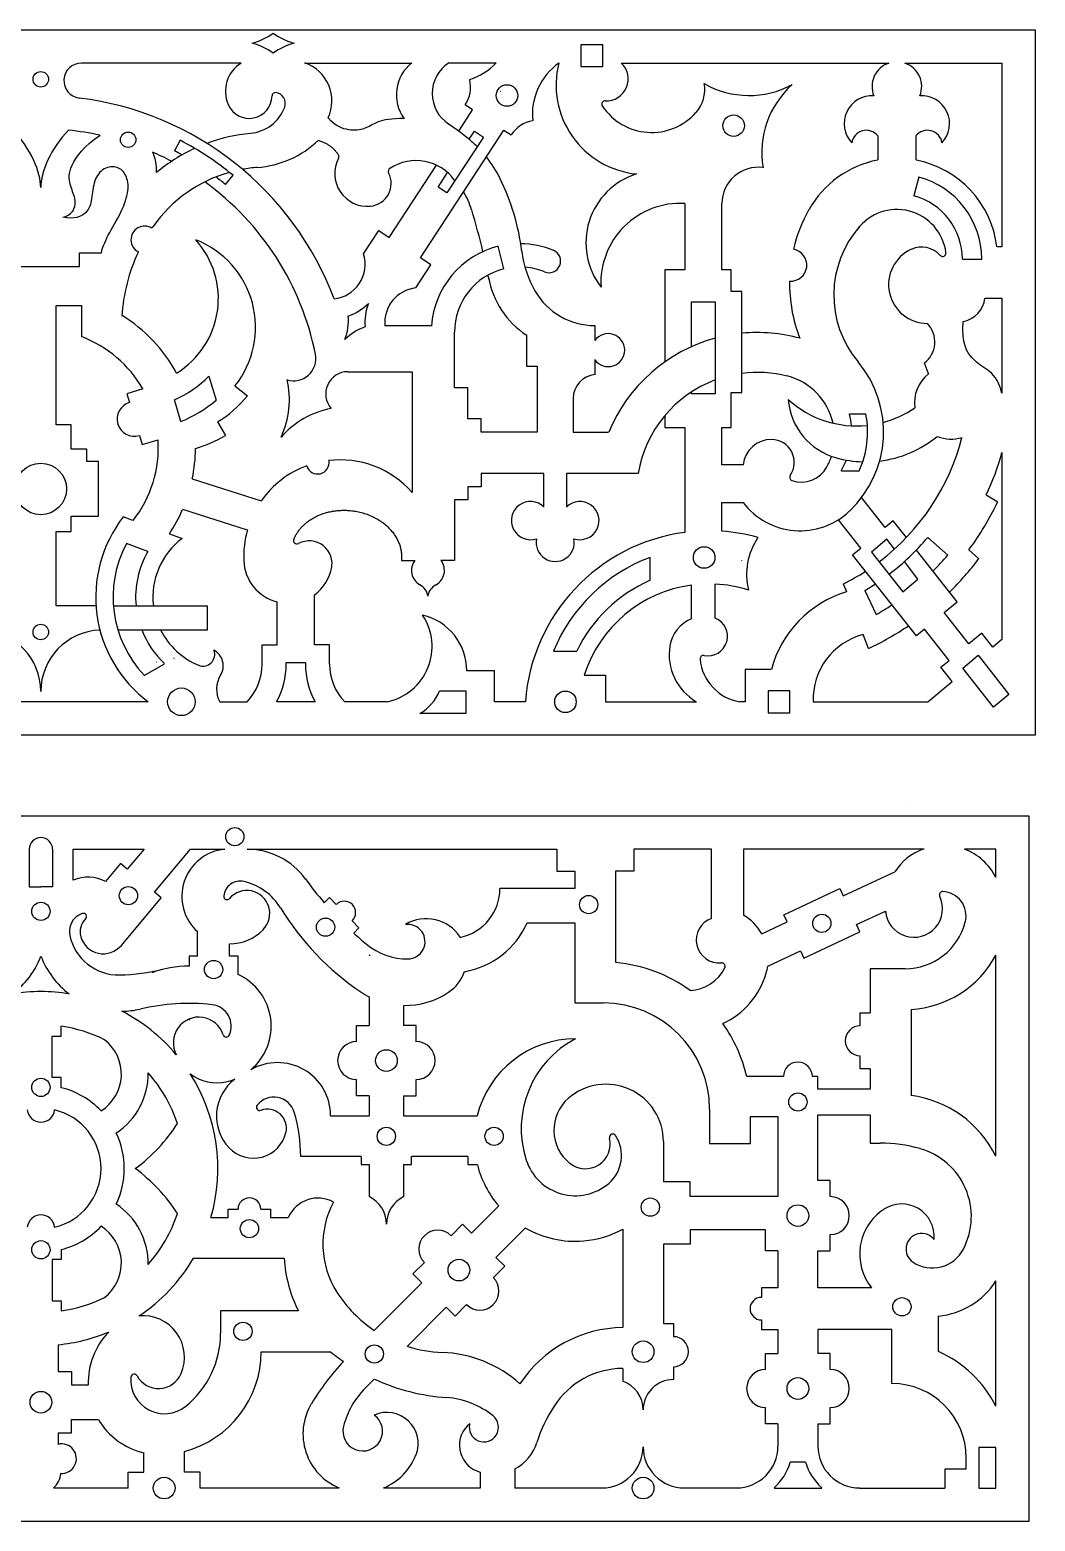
# Model space of a CAD drawing. Header units: millimetres. Extents: x 0 to 149, y -14 to 230.
# Drawn here: x 73.6 to 149.3, y 117.9 to 230.2 of the extents above; entities that cross this region are included whole.
import ezdxf

# ---------------------------------------------------------------- set-up
doc = ezdxf.new("R2010")
doc.units = ezdxf.units.MM
doc.header["$MEASUREMENT"] = 0
doc.layers.add('Layer 03', color=5, linetype='Continuous')

msp = doc.modelspace()

# ---------------------------------------------------------------- linework, layer by layer
at = {"layer": 'Layer 03'}
for p, q in [((-0.45, 230.17), (149.27, 230.17)), ((149.27, 230.17), (149.27, 177.1)), ((89.5, 227.67), (77.47, 227.67)), ((94.3, 227.67), (102.35, 227.67)), ((108.69, 227.67), (105.11, 227.67)), ((118.12, 227.67), (138.25, 227.67)), ((106.92, 224.15), (106.37, 224.52)), ((109.01, 225.52), (109.04, 225.57)), ((105.88, 222.55), (106.92, 224.15)), ((102.99, 213.01), (109.27, 222.62)), ((106.67, 221.94), (107.06, 222.54)), ((107.06, 222.54), (107.73, 222.1)), ((109.27, 222.62), (109.83, 222.26)), ((84.9, 221.87), (84.48, 221.07)), ((107.73, 222.1), (104.99, 217.9)), ((137.42, 222.2), (137.42, 220.38)), ((140.31, 220.38), (140.31, 222.2)), ((88.31, 218.54), (88.89, 219.23)), ((100.64, 214.54), (104.2, 219.98)), ((104.32, 218.33), (105.03, 219.43)), ((140.52, 219.1), (140.14, 217.68)), ((104.99, 217.9), (104.32, 218.33)), ((122.89, 217.11), (122.89, 212.11)), ((125.69, 212.11), (125.69, 217.11)), ((98.71, 213.32), (99.85, 215.06)), ((99.85, 215.06), (100.64, 214.54)), ((109.27, 212.19), (108.85, 213.89)), ((146.77, 213.84), (146.4, 213.84)), ((102.64, 210.75), (103.78, 212.49)), ((103.78, 212.49), (102.99, 213.01)), ((143.79, 212.92), (145.26, 212.92)), ((122.89, 212.11), (121.39, 212.11)), ((121.39, 212.11), (121.39, 205.19)), ((126.39, 212.11), (125.69, 212.11)), ((126.39, 210.49), (126.39, 212.11)), ((127.19, 210.49), (126.39, 210.49)), ((127.19, 202.88), (127.19, 210.49)), ((145.5, 209.98), (146.77, 209.98)), ((146.77, 209.98), (146.77, 202.84)), ((100.7, 209.51), (100.78, 209.63)), ((123.39, 206.33), (123.39, 209.69)), ((123.39, 209.69), (125.19, 209.69)), ((125.19, 209.69), (125.19, 202.79)), ((103.82, 207.89), (100.32, 207.89)), ((116.12, 207.92), (116.12, 206.79)), ((105.56, 203.23), (105.56, 207.43)), ((110.99, 207.19), (110.99, 204.85)), ((97.53, 204.43), (102.36, 204.43)), ((102.36, 204.43), (102.36, 195.36)), ((110.99, 204.85), (111.79, 204.85)), ((111.79, 204.85), (111.79, 199.89)), ((116.12, 205.35), (116.12, 204.22)), ((140.92, 205.1), (141.23, 204.27)), ((82.09, 203.15), (80.88, 202.79)), ((87.07, 204.1), (87.61, 202.29)), ((89.03, 203.38), (89.97, 202.63)), ((106.56, 203.23), (105.56, 203.23)), ((106.56, 200.89), (106.56, 203.23)), ((80.88, 202.79), (81.09, 202.12)), ((84.96, 200.69), (84.47, 202.33)), ((114.49, 202.43), (114.49, 199.89)), ((123.39, 202.79), (123.39, 202.92)), ((125.19, 202.79), (123.39, 202.79)), ((126.39, 200.24), (126.39, 202.88)), ((126.39, 202.88), (127.19, 202.88)), ((121.39, 201.15), (121.39, 200.24)), ((136.53, 201.25), (135.3, 201.25)), ((87.71, 200.67), (88.32, 199.64)), ((107.56, 200.89), (106.56, 200.89)), ((107.56, 199.89), (107.56, 200.89)), ((111.79, 199.89), (107.56, 199.89)), ((114.49, 199.89), (117.16, 199.89)), ((121.39, 200.24), (122.89, 200.24)), ((122.89, 200.24), (122.89, 192.34)), ((125.69, 197.43), (125.69, 200.24)), ((125.69, 200.24), (126.39, 200.24)), ((81.84, 199.63), (82.04, 198.96)), ((82.04, 198.96), (83.24, 199.32)), ((146.77, 198.36), (146.77, 184.29)), ((112.29, 196.79), (107.56, 196.79)), ((107.56, 196.79), (107.56, 195.79)), ((112.29, 194.26), (112.29, 196.79)), ((119.38, 196.79), (113.99, 196.79)), ((113.99, 196.79), (113.99, 194.26)), ((127.29, 197.43), (125.69, 197.43)), ((134.66, 196.98), (136.02, 196.98)), ((85.82, 196.37), (91, 194.72)), ((107.56, 195.79), (106.56, 195.79)), ((106.56, 195.79), (106.56, 194.79)), ((106.56, 194.79), (105.56, 194.79)), ((105.56, 194.79), (105.56, 190.23)), ((125.69, 192.43), (125.69, 194.61)), ((125.69, 194.61), (127.28, 194.61)), ((135.91, 194.61), (135.91, 194.61)), ((137.98, 192.71), (136.2, 194.97)), ((146.45, 194.62), (145.59, 195.16)), ((81.35, 193.24), (80.62, 193.51)), ((85.09, 194.09), (89.96, 192.54)), ((136.14, 191.17), (134.46, 193.3)), ((138.59, 193.22), (137.98, 192.71)), ((139.58, 191.97), (138.59, 193.22)), ((75.58, 186.82), (75.58, 192.42)), ((84.09, 192.25), (85.05, 191.9)), ((141.19, 191.96), (142.7, 190.64)), ((82.48, 190.92), (80.86, 191.51)), ((135.53, 190.65), (136.14, 191.17)), ((138.1, 191.83), (136.95, 190.86)), ((136.95, 190.86), (139.3, 187.88)), ((138.68, 191.09), (138.1, 191.83)), ((143.39, 187.13), (140.33, 191.02)), ((145.04, 190.37), (144.29, 191.04)), ((83.77, 190.45), (83.73, 190.46)), ((101.56, 190.23), (102.57, 190.23)), ((105.56, 190.23), (104.54, 190.23)), ((120.29, 188.74), (120.29, 190.46)), ((127.19, 190.2), (127.19, 190.23)), ((140.33, 184.56), (135.53, 190.65)), ((140.45, 188.84), (139.43, 190.15)), ((139.3, 187.88), (140.45, 188.84)), ((95.02, 183.9), (95.02, 187.66)), ((123.39, 185.84), (123.39, 188.37)), ((125.19, 185.9), (125.19, 188.45)), ((134.83, 188.47), (135.06, 187.89)), ((136.44, 187.97), (137.31, 186.17)), ((78.57, 186.82), (75.58, 186.82)), ((92.21, 187.37), (92.21, 187.38)), ((92.21, 183.9), (92.21, 187.12)), ((142.43, 186.33), (143.39, 187.13)), ((144.29, 183.97), (142.43, 186.33)), ((136.73, 183.61), (136.32, 184.66)), ((140.94, 185.07), (140.33, 184.56)), ((142.8, 182.72), (140.94, 185.07)), ((145.25, 184.77), (144.29, 183.97)), ((146.08, 183.71), (145.25, 184.77)), ((146.77, 184.29), (146.08, 183.71)), ((91.08, 182.43), (91.08, 183.9)), ((91.08, 183.9), (92.21, 183.9)), ((96.14, 183.9), (95.02, 183.9)), ((96.14, 182.43), (96.14, 183.9)), ((113.01, 183.42), (114.76, 183.42)), ((143.82, 182.14), (144.97, 183.1)), ((144.97, 183.1), (147.29, 180.16)), ((82.2, 181.59), (83.73, 182.47)), ((84.43, 182.88), (84.47, 182.9)), ((92.89, 182.43), (92.89, 182.57)), ((92.89, 182.57), (94.34, 182.57)), ((94.34, 182.57), (94.34, 182.43)), ((142.18, 182.2), (142.8, 182.72)), ((143.02, 181.14), (142.18, 182.2)), ((146.14, 179.19), (143.82, 182.14)), ((141.19, 179.6), (143.02, 181.14)), ((74.41, 179.6), (66.33, 179.6)), ((82.49, 179.6), (74.41, 179.6)), ((87.88, 179.6), (89.94, 179.6)), ((95.06, 179.6), (92.17, 179.6)), ((100.5, 179.6), (97.29, 179.6)), ((110.9, 179.6), (108.56, 179.6)), ((116.93, 179.6), (123.77, 179.6)), ((127.45, 179.6), (127.03, 179.6)), ((132.57, 179.6), (141.19, 179.6)), ((147.29, 180.16), (146.14, 179.19)), ((149.27, 177.1), (-0.45, 177.1)), ((76.85, 168.5), (82.19, 168.5)), ((76.85, 166.17), (76.85, 168.5)), ((82.19, 168.5), (80.92, 167)), ((82.98, 165.27), (85.69, 168.5)), ((85.69, 168.5), (88.27, 168.5)), ((89.96, 168.5), (113.27, 168.5)), ((124.91, 168.5), (119.05, 168.5)), ((124.91, 163.29), (124.91, 168.5)), ((140.91, 168.5), (127.31, 168.5)), ((127.31, 168.5), (127.31, 163.55)), ((80.42, 167.42), (79.29, 166.07)), ((80.92, 167), (80.42, 167.42)), ((139.93, 168.05), (139.93, 168.05)), ((114.62, 166.85), (114.62, 165.56)), ((117.69, 166.85), (117.69, 159.98)), ((134.82, 165), (138.7, 166.81)), ((83.48, 164.85), (82.98, 165.27)), ((114.62, 165.56), (108.97, 165.56)), ((130.34, 163.57), (134.56, 165.55)), ((134.56, 165.55), (134.82, 165)), ((80.48, 161.27), (83.48, 164.85)), ((95.75, 164.48), (96.15, 164.88)), ((96.15, 164.88), (96.66, 164.35)), ((97.85, 163.12), (98.36, 162.6)), ((111.02, 162.96), (114.62, 162.96)), ((114.62, 162.96), (114.62, 156.94)), ((128.69, 162.14), (130.59, 163.03)), ((130.59, 163.03), (130.34, 163.57)), ((135.83, 162.83), (138.01, 163.84)), ((136.08, 162.28), (135.83, 162.83)), ((86.22, 160.45), (86.22, 162.28)), ((98.36, 162.6), (97.97, 162.2)), ((131.86, 160.31), (136.08, 162.28)), ((88.62, 160.45), (88.62, 161.38)), ((99.2, 160.48), (99.13, 160.56)), ((129.14, 159.71), (131.6, 160.86)), ((131.6, 160.86), (131.86, 160.31)), ((146.31, 145.4), (146.31, 160.53)), ((86.22, 160.45), (85.58, 160.45)), ((85.58, 160.45), (85.58, 159.7)), ((139.48, 159.51), (136.86, 159.51)), ((136.86, 159.51), (136.86, 156.2)), ((99.13, 157.4), (99.13, 155.24)), ((101.73, 156.75), (101.73, 155.24)), ((114.62, 156.94), (116.76, 156.94)), ((136.11, 155.23), (136.11, 156.2)), ((136.11, 156.2), (136.86, 156.2)), ((139.93, 156.45), (139.93, 149.97)), ((75.95, 154.43), (75.95, 155.18)), ((98.19, 154.02), (98.19, 155.24)), ((98.19, 155.24), (99.13, 155.24)), ((102.67, 155.24), (101.73, 155.24)), ((102.67, 154.02), (102.67, 155.24)), ((75.27, 151.32), (75.27, 154.43)), ((75.27, 154.43), (75.95, 154.43)), ((136.11, 151.99), (136.11, 152.96)), ((136.86, 151.99), (136.11, 151.99)), ((136.86, 151.99), (136.86, 150.45)), ((75.95, 151.32), (75.27, 151.32)), ((75.95, 150.56), (75.95, 151.32)), ((98.19, 149.95), (98.19, 151.17)), ((102.67, 149.95), (102.67, 151.17)), ((130.33, 151.39), (127.56, 151.39)), ((132.91, 151.39), (132.5, 151.39)), ((132.91, 151.39), (132.5, 151.39)), ((132.91, 150.45), (132.91, 151.39)), ((136.86, 150.45), (132.91, 150.45)), ((99.13, 149.95), (98.19, 149.95)), ((99.13, 149.95), (99.13, 148.44)), ((101.73, 149.95), (101.73, 148.44)), ((101.73, 149.95), (102.67, 149.95)), ((96.22, 148.44), (99.13, 148.44)), ((101.73, 148.44), (107.27, 148.44)), ((124.76, 148.94), (124.76, 146.37)), ((127.83, 146.37), (127.83, 148.39)), ((127.83, 148.39), (129.91, 148.39)), ((129.91, 148.39), (129.91, 142.37)), ((129.91, 148.39), (129.91, 142.37)), ((132.91, 143.58), (132.91, 148.51)), ((132.91, 148.51), (136.86, 148.51)), ((136.86, 148.51), (136.86, 146.39)), ((121.29, 146.5), (121.29, 143.48)), ((124.76, 146.37), (127.83, 146.37)), ((136.86, 146.39), (137.6, 146.39)), ((98.53, 145.37), (93.98, 145.37)), ((98.53, 145.37), (98.53, 144.77)), ((106.56, 145.37), (102.33, 145.37)), ((102.33, 144.77), (102.33, 145.37)), ((106.56, 145.37), (106.56, 144.77)), ((98.53, 144.77), (99.13, 144.77)), ((99.13, 144.77), (99.13, 142.36)), ((101.73, 144.77), (101.73, 142.36)), ((101.73, 144.77), (102.33, 144.77)), ((106.56, 144.77), (107.28, 144.77)), ((123.29, 143.48), (121.29, 143.48)), ((123.29, 142.37), (123.29, 143.48)), ((133.85, 143.58), (132.91, 143.58)), ((133.85, 142.36), (133.85, 143.58)), ((108.89, 141.67), (106.84, 139.62)), ((129.91, 142.37), (123.29, 142.37)), ((87.22, 140.8), (88.53, 140.8)), ((88.53, 140.8), (88.53, 141.41)), ((88.53, 141.41), (89.26, 141.41)), ((90.97, 141.41), (91.71, 141.41)), ((91.71, 141.41), (91.71, 140.8)), ((91.71, 140.8), (93.06, 140.8)), ((105.31, 139.42), (106.17, 140.28)), ((106.17, 140.28), (106.84, 139.62)), ((110.9, 140), (108.68, 137.78)), ((118.22, 139.91), (118.22, 132.5)), ((128.98, 139.87), (123.29, 139.87)), ((123.29, 139.87), (123.29, 138.77)), ((128.98, 138.28), (128.98, 139.87)), ((133.85, 138.28), (133.85, 139.5)), ((75.95, 138.38), (75.95, 137.62)), ((121.29, 138.77), (121.29, 132.8)), ((123.29, 138.77), (121.29, 138.77)), ((129.91, 138.28), (128.98, 138.28)), ((129.91, 138.28), (129.91, 135.5)), ((132.91, 135.5), (132.91, 138.28)), ((132.91, 138.28), (133.85, 138.28)), ((75.95, 137.62), (75.27, 137.62)), ((75.27, 137.62), (75.27, 134.51)), ((85.91, 137.73), (92.72, 137.73)), ((102.43, 136.54), (103.29, 137.4)), ((108.48, 136.25), (109.34, 137.12)), ((109.34, 137.12), (108.68, 137.78)), ((103.1, 135.88), (99.51, 132.29)), ((103.1, 135.88), (102.43, 136.54)), ((146.31, 126.59), (146.31, 136.02)), ((129.91, 135.5), (128.66, 135.5)), ((128.66, 135.5), (128.66, 134.77)), ((136.96, 135.5), (132.91, 135.5)), ((75.27, 134.51), (75.95, 134.51)), ((75.95, 134.51), (75.95, 133.76)), ((93.8, 133.76), (87.95, 133.76)), ((87.95, 133.76), (87.95, 132.08)), ((104.93, 134.04), (101.99, 131.09)), ((104.93, 134.04), (105.6, 133.37)), ((105.6, 133.37), (106.46, 134.24)), ((121.29, 132.8), (122.04, 132.8)), ((122.04, 132.8), (122.04, 131.83)), ((128.66, 133.08), (128.66, 132.35)), ((141.99, 130.7), (141.99, 133.38)), ((128.66, 132.35), (129.91, 132.35)), ((129.91, 132.35), (129.91, 130.56)), ((138.49, 132.35), (132.91, 132.35)), ((132.91, 132.35), (132.91, 130.56)), ((138.49, 128.29), (138.49, 132.35)), ((75.72, 131.21), (75.72, 129.19)), ((91.01, 130.69), (96.22, 130.69)), ((128.98, 129.34), (128.98, 130.56)), ((128.98, 130.56), (129.91, 130.56)), ((133.85, 130.56), (132.91, 130.56)), ((133.85, 129.34), (133.85, 130.56)), ((75.72, 129.19), (76.72, 129.19)), ((76.72, 129.19), (76.72, 128.19)), ((118.22, 129.43), (118.22, 128.46)), ((122.04, 129.56), (122.04, 128.59)), ((76.72, 128.19), (77.98, 128.19)), ((99.52, 128.63), (98.85, 127.96)), ((128.98, 125.27), (128.98, 126.49)), ((133.85, 125.27), (133.85, 126.49)), ((75.72, 124.59), (76.72, 124.59)), ((75.72, 124.59), (75.72, 123.71)), ((76.72, 124.59), (76.72, 125.59)), ((76.72, 125.59), (78.74, 125.59)), ((129.91, 125.27), (128.98, 125.27)), ((129.91, 125.27), (129.91, 123.57)), ((132.91, 125.27), (133.85, 125.27)), ((132.91, 125.27), (132.91, 123.57)), ((82.16, 121.62), (82.16, 123.08)), ((85.23, 121.62), (85.23, 123.19)), ((131.99, 122.37), (130.84, 122.37)), ((144.08, 121.86), (144.08, 122.7)), ((80.98, 120.43), (80.98, 121.62)), ((80.98, 121.62), (82.16, 121.62)), ((86.41, 121.62), (85.23, 121.62)), ((86.41, 120.43), (86.41, 121.62)), ((107.49, 121.62), (107.49, 120.43)), ((110.09, 121.86), (110.09, 120.43)), ((80.98, 120.43), (75.36, 120.43)), ((96.88, 120.43), (86.41, 120.43)), ((107.49, 120.43), (100.22, 120.43)), ((116.66, 120.43), (110.09, 120.43)), ((126.78, 120.43), (122.85, 120.43)), ((129.63, 120.43), (133.2, 120.43)), ((136.05, 120.43), (142.48, 120.43))]:
    msp.add_line(p, q, dxfattribs=at)
for points in [[(115.08, 227.41), (116.73, 227.41), (116.73, 229.05), (115.08, 229.05), (115.08, 227.41)], [(139.48, 227.67), (146.77, 227.67), (146.77, 213.84)], [(69.84, 213.4), (71.5, 213.4), (71.5, 212.36), (74.41, 212.36)], [(74.41, 212.36), (77.32, 212.36), (77.32, 213.4), (78.98, 213.4)], [(75.58, 200.45), (75.58, 209.43), (77.47, 209.43), (77.47, 207.08)], [(75.58, 192.42), (76.69, 192.42), (76.69, 193.56), (78.75, 193.56), (78.75, 197.69), (77.88, 197.69), (77.88, 198.61), (76.69, 198.61), (76.69, 200.45), (75.58, 200.45)], [(79.88, 186.82), (86.93, 186.82), (86.93, 185), (80.21, 185)], [(108.56, 179.6), (108.56, 181.94), (106.47, 181.94)], [(129.41, 182.04), (127.45, 182.04), (127.45, 179.6)], [(115.33, 181.6), (116.93, 181.6), (116.93, 179.6)], [(104.43, 180.43), (106.4, 180.43), (106.4, 178.72), (102.94, 178.72)], [(129.16, 178.78), (130.81, 178.78), (130.81, 180.43), (129.16, 180.43), (129.16, 178.78)], [(0.02, 117.93), (148.81, 117.93), (148.81, 171), (0.02, 171), (0.02, 117.93)], [(73.54, 168.5), (73.54, 165.67), (74.42, 165.67)], [(75.3, 168.5), (75.3, 165.67), (74.42, 165.67)], [(113.27, 168.5), (113.27, 166.85), (114.62, 166.85)], [(119.05, 168.5), (119.05, 166.85), (117.69, 166.85)], [(146.31, 166.37), (146.31, 168.5), (143.95, 168.5)], [(89.26, 159.08), (89.26, 160.45), (88.62, 160.45)], [(145.04, 120.43), (146.31, 120.43), (146.31, 123.47), (145.04, 123.47), (145.04, 120.43)], [(144.08, 121.86), (142.48, 121.86), (142.48, 120.43)]]:
    msp.add_lwpolyline(points, dxfattribs=at)
for centre, radius in [((74.41, 226.45), 0.582), ((109.51, 225.23), 0.811), ((126.57, 222.96), 0.811), ((80.99, 221.9), 0.582), ((74.41, 195.62), 1.94), ((124.35, 190.46), 0.811), ((74.41, 184.85), 0.582), ((85, 179.6), 1.04), ((113.91, 179.6), 0.811), ((89.02, 169.45), 0.687), ((81.01, 165.01), 0.687), ((115.66, 164.34), 0.687), ((74.42, 163.83), 0.687), ((95.85, 162.64), 0.687), ((133.21, 162.93), 0.687), ((87.42, 159.45), 0.687), ((100.43, 152.6), 0.816), ((74.42, 150.58), 0.687), ((131.41, 149.48), 0.687), ((100.43, 146.9), 0.687), ((108.54, 146.9), 0.687), ((120.3, 141.57), 0.687), ((131.41, 140.93), 0.816), ((90.12, 139.95), 0.687), ((74.42, 138.36), 0.687), ((105.89, 136.83), 0.816), ((139.24, 134.07), 0.687), ((89.63, 132.22), 0.687), ((119.76, 130.69), 0.816), ((99.52, 130.52), 0.687), ((131.41, 127.92), 0.816), ((74.42, 126.89), 0.816), ((83.7, 120.43), 0.816), ((119.76, 120.43), 0.816)]:
    msp.add_circle(centre, radius, dxfattribs=at)
for centre, radius, start, end in [((89.38, 233.21), 4.14, 282.6742, 307.5637), ((89.38, 225.13), 4.14, 52.4363, 77.3258), ((94.43, 233.21), 4.14, 232.4363, 257.3258), ((94.43, 225.13), 4.14, 102.6742, 127.5637), ((77.47, 226.35), 1.32, 90, 262.9483), ((90.82, 225.54), 2.51, 121.6955, 203.2388), ((93.3, 224.82), 3.03, 335.1821, 70.7187), ((104.23, 225.28), 3.05, 128.1927, 215.9972), ((106.62, 225.38), 2.74, 123.3339, 236.8813), ((105.27, 230.92), 4.71, 287.7367, 316.4891), ((116.13, 223.82), 4.71, 125.1785, 185.9397), ((119.93, 226.02), 6.73, 165.7516, 264.14), ((117, 226.47), 1.64, 266.7047, 47.2049), ((138.86, 225.9), 1.87, 109.0857, 201.6243), ((138.86, 225.9), 1.87, 338.3757, 70.9143), ((104.36, 225.86), 2.41, 326.3042, 13.6958), ((121.8, 225.67), 2.6, 318.2677, 10.2455), ((127.74, 232.08), 6.85, 240.3934, 298.2602), ((135.54, 220.94), 6.85, 131.7398, 189.6066), ((74.41, 201.64), 23.58, 20.5636, 82.9483), ((90.1, 225.23), 1.72, 203.2388, 359.0283), ((92.07, 225.2), 0.25, 83.3475, 179.0283), ((92.01, 224.64), 0.815, 339.3158, 83.3475), ((116.89, 224.58), 0.25, 86.7047, 213.6201), ((136.99, 223.12), 2.1, 86.4071, 223.5929), ((140.73, 223.12), 2.1, 316.4071, 93.5929), ((89.91, 225.43), 3.06, 275.5086, 339.3158), ((120.4, 226.91), 4.46, 213.6201, 318.2677), ((74.41, 201.64), 21.08, 77.7923, 84.3003), ((91.46, 209.36), 13.08, 95.5086, 110.2922), ((95.86, 208.89), 16.94, 50.3245, 56.8813), ((111.86, 220.96), 2.41, 99.9805, 147.3722), ((136.56, 221.5), 1.11, 39.2801, 170.7199), ((141.16, 221.5), 1.11, 9.2801, 140.7199), ((91.46, 209.36), 13.08, 114.6355, 129.6632), ((74.41, 201.64), 22.78, 50.5547, 62.5909), ((90.18, 227.22), 7.42, 274.106, 313.7093), ((100.95, 215.03), 8.96, 45.1886, 50.3245), ((74.41, 201.64), 21.08, 62.1611, 66.5006), ((74.41, 201.64), 21.88, 60.9209, 62.5909), ((99.01, 219.36), 2.47, 152.2666, 274.9146), ((96.6, 220.63), 0.25, 332.2666, 32.0417), ((102.66, 216.73), 3.6, 35.4784, 123.2166), ((100.95, 215.03), 8.96, 26.0471, 38.5674), ((138.86, 212.92), 7.59, 100.9467, 150.5371), ((138.86, 212.92), 7.59, 6.9526, 79.0533), ((91.46, 209.36), 10.48, 105.7231, 144.9728), ((74.41, 201.64), 21.88, 50.5547, 52.9523), ((91.46, 209.36), 10.48, 94.106, 100.1956), ((99.07, 218.62), 1.72, 274.9146, 27.486), ((100.82, 219.53), 0.25, 123.2166, 207.486), ((101.05, 214.87), 6.05, 48.9011, 49.221), ((93.54, 211.41), 17.21, 6.9729, 26.0471), ((120.89, 214.14), 5.44, 107.5642, 217.828), ((128.41, 217.11), 2.72, 82.0142, 180), ((138.86, 212.92), 6.39, 360, 75), ((74.41, 201.64), 21.08, 11.2548, 54.1555), ((101.05, 214.87), 6.05, 16.8199, 31.0167), ((55.48, 201.09), 53.67, 13.3488, 16.8199), ((122.54, 211.15), 5.96, 86.6508, 183.3492), ((142.08, 211.1), 11.3, 150.5371, 166.8853), ((138.86, 212.92), 3.73, 7.3858, 143.3554), ((138.86, 212.92), 4.93, 360, 75), ((82.23, 214.37), 1.03, 57.9119, 242.4087), ((93.66, 207.82), 13.17, 144.9728, 145.6635), ((141.92, 210.21), 7.81, 138.4482, 220.0041), ((93.66, 207.82), 13.17, 154.6572, 176.5317), ((81.19, 209.95), 6.59, 301.5509, 42.0595), ((83.52, 207.79), 7.06, 321.3226, 68.7403), ((96.19, 212.54), 2.64, 276.6039, 17.0725), ((110.46, 207.43), 6.65, 103.9618, 176.099), ((110.46, 207.43), 6.65, 67.4942, 89.2369), ((118.52, 214.47), 7.95, 186.9729, 209.6945), ((112.67, 212.77), 0.875, 247.4942, 67.4942), ((130.87, 212.47), 1.21, 266.0772, 79.9493), ((141.16, 211), 2.92, 114.5737, 270), ((140.73, 211.95), 1.87, 41.8305, 114.5737), ((142.31, 213.37), 0.25, 221.8305, 7.3858), ((110.46, 207.43), 4.9, 103.9618, 180), ((110.46, 207.43), 4.9, 67.4942, 85.2351), ((55.48, 201.09), 53.67, 11.0667, 11.4211), ((114.53, 212.64), 6.5, 189.6966, 237.0256), ((142.08, 211.1), 11.3, 179.1412, 201.4928), ((102.95, 208.13), 2.64, 96.6039, 185.2737), ((116.1, 213.08), 5.16, 209.6945, 270.3055), ((143.45, 210.24), 2.06, 281.1572, 352.8382), ((96.19, 212.54), 4.14, 289.2745, 314.164), ((102.95, 208.13), 4.14, 159.5124, 184.4019), ((74.36, 198.74), 11.7, 28.5346, 58.2506), ((93.43, 208.32), 4.14, 339.5124, 4.4019), ((100.19, 203.9), 4.14, 109.2745, 134.164), ((139.72, 206.69), 2, 307.033, 43.8273), ((74.36, 198.74), 8.9, 29.7223, 69.5797), ((117.13, 206.07), 1.24, 215.6553, 144.3447), ((128.36, 195.29), 12.1, 105.1997, 157.666), ((128.36, 195.29), 12.1, 74.5907, 95.5637), ((93.45, 205.43), 1.67, 252.7165, 11.2548), ((97.53, 202.77), 1.67, 90, 220.9599), ((128.36, 195.29), 9.1, 75.7069, 97.406), ((129.65, 199.91), 8.21, 313.3354, 40.0041), ((142.94, 202.12), 2.75, 128.25, 188.2498), ((81.19, 209.95), 8.29, 293.3046, 315.1734), ((86.38, 202.36), 6.75, 335.1178, 12.7047), ((116.29, 202.43), 1.8, 95.1491, 180), ((128.36, 195.29), 9.1, 110.4004, 170.519), ((129.44, 199.54), 4.73, 12.647, 75.707), ((81.46, 200.88), 1.3, 106.7306, 286.7306), ((81.19, 209.95), 9.99, 292.1824, 310.0121), ((83.52, 207.79), 8.26, 300.4777, 321.3226), ((135.84, 208.05), 7.69, 227.7434, 275.9439), ((135.63, 202.75), 4.97, 184.5357, 254.8456), ((97.56, 195.05), 6.75, 100.9717, 138.5585), ((129.65, 199.91), 5.81, 4.5033, 13.2735), ((129.65, 199.91), 7.01, 335.2973, 10.9698), ((135.84, 208.05), 7.69, 284.9434, 304.6553), ((74.36, 198.74), 8.9, 321.8144, 3.739), ((74.36, 198.74), 11.7, 348.3184, 359.674), ((83.52, 207.79), 9.46, 285.5454, 300.4777), ((129.41, 197.21), 2.13, 89.5193, 174.0575), ((129.42, 197.62), 1.72, 325.3974, 89.5193), ((127.24, 203.75), 17.06, 307.082, 345.5769), ((136.54, 206.12), 8.46, 276.8717, 309.3108), ((142.94, 202.12), 2.75, 248.0025, 287.521), ((95.26, 197.61), 0.865, 196.758, 9.9152), ((96.94, 190.56), 7.25, 41.5049, 96.9522), ((129.44, 199.54), 4.73, 331.46, 341.9801), ((136.54, 206.12), 8.46, 254.8456, 268.2383), ((129.65, 199.91), 5.81, 329.7193, 338.5231), ((127.24, 203.75), 20.26, 334.9267, 344.6008), ((96.94, 190.56), 7.25, 110.1794, 144.9074), ((131.04, 196.5), 0.25, 145.3974, 250.7082), ((131.68, 198.32), 2.18, 250.7082, 331.46), ((111.28, 193.24), 1.44, 45.2088, 288.3635), ((115, 193.24), 1.44, 251.6365, 134.7912), ((131.58, 197.86), 5.39, 217.1353, 313.3354), ((127.24, 203.75), 21.26, 323.3014, 334.5982), ((88.38, 187.48), 9.83, 142.1616, 233.1935), ((74.36, 198.74), 11.7, 326.2678, 336.5411), ((96.94, 190.56), 7.25, 164.146, 182.8815), ((124.72, 178.61), 13.86, 97.5572, 175.8682), ((124.72, 178.61), 13.86, 74.5774, 85.9852), ((132.43, 189.2), 4.88, 145.5917, 194.2724), ((127.24, 203.75), 18.26, 307.1569, 319.8259), ((88.38, 187.48), 8.53, 151.8322, 223.5984), ((88.38, 187.48), 6.83, 149.7807, 185.5008), ((88.38, 187.48), 5.53, 127.0189, 186.7985), ((93.69, 191.74), 0.25, 157.7841, 297.8694), ((94.62, 189.99), 1.72, 346.811, 117.8694), ((113.14, 191.6), 1.44, 168.9721, 11.0279), ((93.04, 190.36), 3.35, 182.3185, 255.6131), ((93.04, 190.36), 3.35, 306.3117, 349.4086), ((103.56, 189.49), 1.24, 143.2151, 240.8805), ((103.56, 189.49), 1.24, 299.3612, 36.7849), ((124.72, 178.61), 12.66, 110.478, 157.66), ((127.24, 203.75), 20.26, 315.0543, 319.7161), ((127.24, 203.75), 22.26, 314.4379, 323.0742), ((124.72, 178.61), 11.06, 113.6079, 154.2078), ((127.24, 203.75), 17.06, 296.4224, 302.8768), ((102.35, 187.34), 1.23, 10.2903, 60.6387), ((104.76, 187.34), 1.23, 119.3612, 169.7097), ((124.72, 178.61), 9.86, 97.7101, 162.2889), ((124.72, 178.61), 9.86, 72.3934, 87.266), ((137.58, 179.8), 8.47, 107.325, 164.6628), ((127.24, 203.75), 18.26, 300.2516, 303.2289), ((127.24, 203.75), 20.26, 299.8154, 303.7228), ((99.62, 183.76), 4.25, 281.9906, 33.7958), ((102.18, 181.94), 4.3, 0, 76.8523), ((124.38, 183.39), 2.64, 111.9923, 170.9291), ((124.64, 184.53), 1.47, 258.6111, 68.1239), ((127.24, 203.75), 22.26, 295.2405, 304.1277), ((69.78, 180.37), 4.63, 360, 87.8436), ((79.04, 180.37), 4.63, 92.1564, 180), ((88.38, 187.48), 6.83, 201.2329, 227.0737), ((88.38, 187.48), 5.53, 206.5666, 247.8248), ((137.58, 179.8), 5.02, 104.5323, 182.2775), ((86.63, 183.16), 0.877, 247.8248, 21.1205), ((86.81, 182.3), 1.34, 328.4196, 61.7289), ((125.83, 183.16), 4.11, 170.9291, 239.8104), ((124.3, 182.84), 0.25, 78.6111, 185.3717), ((79.04, 180.37), 4.63, 28.3911, 28.5976), ((87.02, 182.43), 4.06, 315.9771, 0), ((87.02, 182.43), 5.87, 331.2571, 360), ((100.21, 182.43), 5.87, 180, 208.7429), ((100.21, 182.43), 4.06, 180, 224.0229), ((127.63, 183.15), 3.6, 185.3717, 260.5217), ((89.68, 180.54), 2.03, 148.4196, 207.4631), ((124.38, 183.39), 2.64, 257.3537, 257.4097), ((101.2, 181.74), 3.49, 300.0027, 338.0539), ((137.06, 179.8), 8.47, 288.766, 288.7793), ((74.42, 168.5), 0.88, 90, 180), ((74.42, 168.5), 0.88, 360, 90), ((88.6, 164.95), 3.57, 95.2713, 228.2437), ((89.96, 163.09), 5.41, 35.9013, 90), ((142.38, 164.38), 4.41, 110.8427, 146.5604), ((142.38, 164.39), 4.41, 26.7786, 69.1573), ((77.97, 163.63), 2.77, 61.5006, 113.7311), ((116.05, 181.98), 26.8, 215.9013, 220.7706), ((89.42, 164.86), 1.24, 77.2377, 174.0848), ((89.92, 163.67), 1.73, 315.9827, 139.0122), ((88.73, 161.81), 4.37, 31.3627, 77.2377), ((105.21, 165.56), 3.77, 282.0361, 0), ((142.31, 165.07), 0.25, 87.6242, 205.6229), ((142.24, 163.49), 1.83, 345.9714, 87.6242), ((88.43, 164.96), 0.25, 174.0848, 319.0122), ((109.89, 174.71), 20.41, 211.3627, 236.1241), ((97.26, 163.74), 0.857, 314.1703, 134.1703), ((140.15, 164.03), 2.15, 184.9816, 25.6229), ((77.98, 162.32), 1.42, 108.5069, 198.0262), ((78.7, 162.29), 1.33, 133.4697, 196.1448), ((77.61, 163.43), 0.25, 313.4697, 108.5069), ((103.44, 160.26), 3.02, 32.5033, 121.5267), ((102.04, 161.55), 1.3, 270.5645, 97.9248), ((105.21, 165.56), 6.37, 279.9596, 335.8934), ((125.49, 161.67), 1.73, 109.6111, 275.4198), ((125.35, 160.26), 3.83, 29.5191, 59.2706), ((142.38, 164.38), 4.41, 187.08, 189.0519), ((139.48, 164.18), 4.67, 270, 345.9714), ((80.29, 162.83), 3.79, 192.4387, 270.8519), ((79.12, 162.41), 1.77, 196.1448, 320), ((88.6, 164.95), 3.57, 270.3551, 315.9827), ((116.05, 181.98), 26.8, 227.5701, 230.2917), ((102.01, 165.07), 4.82, 230.2917, 270.5645), ((139.48, 164.18), 7.74, 273.3265, 331.8582), ((68.4, 162.75), 6.44, 307.0648, 339.1633), ((80.44, 162.75), 6.44, 200.8367, 232.9352), ((80.14, 173.55), 14.5, 270.8519, 283.8467), ((85.58, 151.47), 8.23, 90, 110), ((116.76, 148.94), 11.07, 53.8389, 85.1649), ((123.18, 160.91), 3.03, 272.1748, 334.1654), ((125.68, 159.7), 0.25, 334.1654, 95.4198), ((125.35, 160.26), 3.83, 343.3835, 351.7635), ((87.48, 155.19), 4.28, 309.9424, 65.3279), ((103.44, 160.26), 3.02, 303.4799, 341.4136), ((123.18, 160.91), 6.1, 295.1119, 343.3835), ((74.42, 144.47), 13.32, 90, 99.2413), ((74.42, 144.47), 13.32, 80.7587, 90), ((101.83, 162.7), 5.95, 236.1241, 243.0495), ((101.83, 162.7), 5.95, 269.0804, 303.4799), ((80.44, 162.75), 6.44, 270.6758, 283.0703), ((74.42, 144.47), 13.32, 40.0557, 62.7728), ((85.57, 140.66), 16.24, 83.8429, 103.0703), ((87.13, 155.19), 1.62, 335.0925, 83.8429), ((116.76, 148.94), 8, 0, 90), ((74.42, 144.47), 10.82, 63.718, 81.8505), ((86.31, 153.95), 1.92, 17.8, 208.2336), ((87.13, 155.19), 1.62, 160.2819, 163.5586), ((116.76, 148.94), 11.07, 12.7885, 35.5699), ((136.11, 154.09), 1.13, 90, 270), ((77.2, 151.58), 3.28, 302.4624, 52.1828), ((87.48, 155.19), 4.28, 190.2015, 190.2758), ((88.38, 154.62), 0.25, 197.8, 335.0925), ((98.19, 152.6), 1.43, 90, 270), ((102.67, 152.6), 1.43, 270, 90), ((114.67, 146.62), 7.62, 90, 166.2184), ((118.22, 147.48), 7.64, 117.735, 198.0216), ((87.68, 154.25), 3.32, 192.4062183848509, 192.4062198228976), ((77.2, 151.58), 5.29, 303.2386, 1.0808), ((74.42, 144.47), 10.82, 18.2341, 41.7801), ((74.42, 144.47), 13.32, 344.0094, 32.3904), ((87.68, 154.25), 3.32, 232.7881, 282.0712), ((92.23, 148.45), 4, 359.8562, 120.0705), ((131.41, 151.39), 1.09, 0, 180), ((74.42, 144.47), 6.28, 43.7121, 75.8664), ((91.13, 148.42), 3.49, 127.4008, 223.2494), ((87.48, 155.19), 4.28, 281.9898, 291.0338), ((116.97, 146.5), 4.32, 0, 131.2195), ((91.96, 148.26), 1.59, 16.6748, 142.0889), ((116.23, 147.36), 3.19, 131.2195, 231.5069), ((138.85, 141.72), 8.32, 26.2721, 82.5198), ((74.42, 149), 1.04, 186.5886, 353.4114), ((74.42, 144.47), 4.53, 283.1772, 76.8228), ((90.9, 149.09), 0.25, 142.0889, 290.3146), ((91.48, 147.51), 1.43, 347.0009, 110.3146), ((82.3, 145.37), 11.68, 0, 16.675), ((74.42, 144.47), 6.28, 334.7003, 25.2997), ((73.86, 154.83), 12.89, 306.4971, 327.2345), ((90.42, 147.76), 2.51, 223.2494, 347.0009), ((117.48, 146.82), 0.25, 33.079, 193.2893), ((115.41, 146.33), 1.87, 231.5069, 13.2893), ((115.38, 145.45), 2.75, 310.4688, 33.079), ((137.6, 135.35), 11.04, 74.1844, 90), ((139.16, 140.86), 5.31, 332.5058, 74.1844), ((114.65, 146.31), 3.88, 198.0216, 310.4688), ((73.86, 134.11), 12.89, 32.7655, 53.5029), ((114.67, 146.62), 7.62, 194.1247, 220.619), ((77.2, 137.36), 5.29, 358.9192, 56.7614), ((90.12, 141.41), 0.857, 0, 180), ((95.28, 139.82), 2.43, 61.3396, 156.1152), ((102.36, 138.78), 6.71, 151.8132, 212.5977), ((98.15, 140.3), 2.28, 0.0001, 64.4975), ((102.72, 140.3), 2.28, 115.5025, 179.9999), ((133.85, 140.93), 1.43, 270, 90), ((139.22, 139.36), 2.45, 354.7826, 123.2359), ((74.42, 139.94), 1.04, 6.5886, 173.4114), ((74.42, 144.47), 10.82, 318.2199, 341.7659), ((140.09, 138.03), 4.03, 123.2359, 218.9595), ((74.42, 144.47), 6.28, 284.1336, 316.2879), ((77.2, 137.36), 3.28, 307.8172, 57.5376), ((104.3, 138.41), 1.43, 45, 225), ((114.67, 146.62), 7.62, 240.3661, 274.6262), ((114.69, 146.39), 7.38, 274.6262, 298.62), ((140.73, 138.41), 1.18, 37.68, 236.6516), ((141.53, 139.63), 2.64, 236.6516, 332.5058), ((74.42, 144.47), 13.32, 303.6781, 329.5912), ((102.77, 138.33), 10.06, 183.4536, 207.0296), ((107.47, 135.25), 1.43, 225, 45), ((141.45, 139.13), 5.78, 275.4176, 327.3824), ((74.42, 144.47), 10.82, 278.1495, 296.282), ((104.99, 140.46), 9.83, 212.5977, 236.1584), ((128.66, 133.93), 0.848, 90, 270), ((141.45, 139.13), 5.78, 217.4059, 218.9595), ((82.1, 130.27), 3.13, 336.8103, 95.4866), ((118.28, 123.2), 9.3, 90.331, 146.9409), ((74.42, 144.47), 13.32, 275.6004, 292.515), ((83.41, 128.37), 5.43, 135.696, 181.9119), ((80.89, 132.08), 7.06, 308.9316, 0), ((122.04, 130.69), 1.13, 270, 90), ((83.25, 130.69), 7.76, 284.8222, 0), ((102.77, 138.33), 10.06, 229.445, 233.7603), ((106.05, 142.81), 15.61, 233.7603, 235.4168), ((104.99, 140.46), 9.83, 252.2545, 267.9137), ((104.29, 121.36), 9.28, 48.1667, 87.9138), ((138.49, 122.7), 8.73, 26.4377, 66.3729), ((110.89, 117.09), 18.79, 136.8024, 148.984), ((118.28, 123.2), 6.23, 90.4943, 146.9409), ((128.98, 127.92), 1.43, 90, 270), ((133.85, 127.92), 1.43, 270, 90), ((83.73, 128.56), 2.54, 175.2033, 308.9316), ((81.45, 128.75), 0.25, 28.8827, 175.2033), ((83.28, 129.77), 1.85, 208.8827, 336.8103), ((103.31, 123.5), 6.31, 134.9998, 165.4547), ((106.05, 142.81), 15.61, 245.2899, 266.0534), ((117.48, 126.31), 2.28, 0.0001, 70.916), ((122.04, 126.31), 2.28, 90, 180.0001), ((138.49, 122.7), 5.59, 0, 90), ((104.54, 121.02), 6.23, 50.9559, 86.0534), ((98.55, 124.51), 4.4, 148.9836, 247.6885), ((98.65, 124.71), 1.49, 165.4547, 54.164), ((100.47, 123.77), 2.35, 338.9956, 113.8367), ((107.77, 125), 1.1, 165.8173, 50.9559), ((122.45, 120.48), 11.21, 146.9409, 162.4744), ((83.41, 128.37), 5.43, 210.787, 256.7166), ((108.01, 123.65), 2.08, 128.81, 248.3455), ((75.98, 122.64), 1.11, 266.1062, 103.9599), ((108.5, 124.89), 3.42, 297.6867, 342.4747), ((116.66, 123.53), 3.09, 270, 0.0001), ((122.85, 123.53), 3.09, 179.9999, 270), ((126.78, 123.57), 3.13, 270, 0.0001), ((136.05, 123.57), 3.13, 179.9999, 270), ((98.55, 124.51), 4.4, 292.3115, 338.9956), ((126.78, 123.57), 4.23, 312.2715, 343.6194), ((136.05, 123.57), 4.23, 196.3806, 227.7285), ((74.42, 121.59), 1.49, 309.0557, 357.7555), ((108.5, 124.89), 3.42, 248.3455, 252.769)]:
    msp.add_arc(centre, radius, start, end, dxfattribs=at)
for points, degree in [([(101.77, 223.49), (100.8, 223.51), (99.69, 223.29), (98.8, 222.65), (97.69, 222.54), (96.57, 222.91), (96.05, 223.55)], 3), ([(74.41, 218.3), (74.41, 219.41), (73.66, 221.29), (72.32, 222.62)], 3), ([(76.51, 222.62), (75.16, 221.29), (74.41, 219.41), (74.41, 218.3)], 3), ([(76.08, 216.08), (76.6, 216.21), (77, 216.68), (77.06, 217.45), (76.57, 218.51), (76.45, 219.79), (77.66, 221.42), (78.87, 222.25)], 3), ([(95.3, 221.85), (96.3, 221.58), (96.81, 220.76)], 2), ([(82.82, 220.97), (83.11, 220.35), (83.11, 219.43)], 2), ([(78.98, 213.4), (79.03, 213.73), (79.4, 214.63), (80.53, 216.49), (81.1, 218.13), (80.87, 219.29), (80.24, 219.93), (79.12, 219.85), (78.38, 218.89), (78.27, 217.39), (77.99, 216.36), (76.93, 215.87), (76.08, 216.08)], 3)]:
    msp.add_open_spline(points, degree=degree, dxfattribs=at)
msp.add_open_spline([(146.77, 202.84), (146.51, 203.89), (145.69, 204.65), (144.53, 205.25), (143.74, 206.57), (143.85, 208.21)], degree=3, knots=[7.136371, 7.136371, 7.136371, 7.136371, 9.35082, 11.565269, 13.779718, 13.779718, 13.779718, 13.779718], dxfattribs=at)
msp.add_rational_spline([(93.46, 191.83), (94.48, 194.32), (97.75, 193.99), (101.9, 193.57), (101.56, 190.23)], [0.922066941225, 0.753385645343, 1, 0.707106781187, 1], degree=2, knots=[10.208843, 10.208843, 10.208843, 11.531444, 11.531444, 13.10224, 13.10224, 13.10224], dxfattribs=at)
msp.add_rational_spline([(95.25, 187.85), (95.25, 187.85), (95.26, 187.84)], [0.875722341332, 0.875930103304, 0.876139812371], degree=2, dxfattribs=at)

doc.saveas('drawing.dxf')
